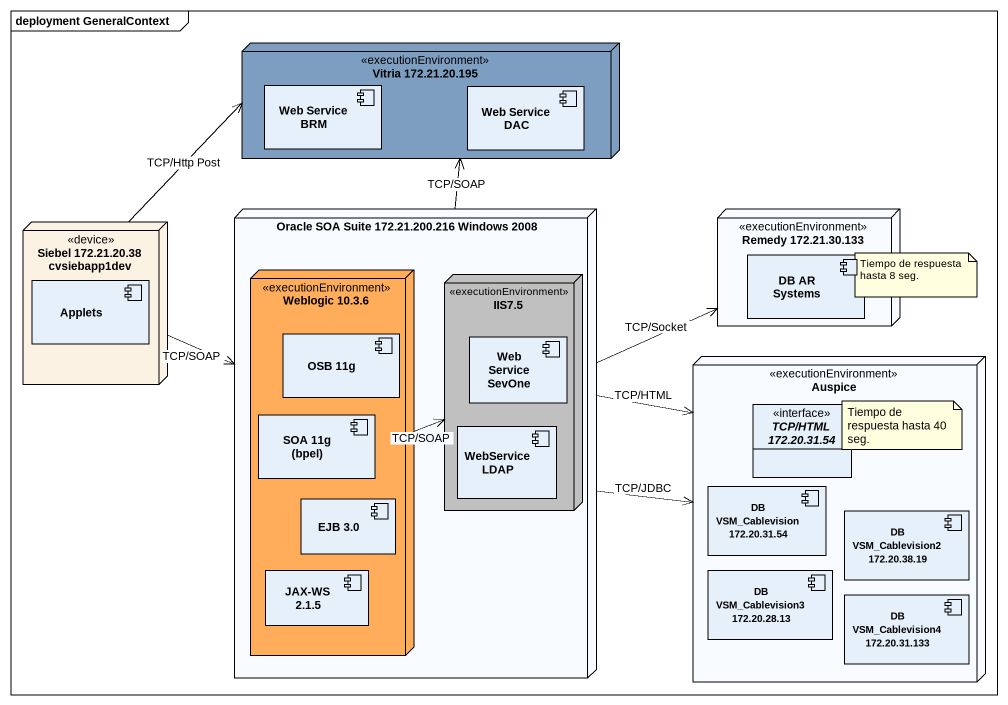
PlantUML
@startuml
mainframe deployment GeneralContext
allowmixing
hide circle
hide empty members
node "Vitria 172.21.20.195" as Vitria_172_21_20_195 <<executionEnvironment>> #7D9EC0 {
  component "Web Service BRM" as Web_Service_BRM
  component "Web Service DAC" as Web_Service_DAC
}
node "Siebel 172.21.20.38 cvsiebapp1dev" as Siebel_172_21_20_38 <<device>> #FCF2E3 {
  component Applets
}
node "Oracle SOA Suite 172.21.200.216 Windows 2008" as Oracle_SOA_Suite_172_21_200 {
  node "Weblogic 10.3.6" as Weblogic_10_3_6 <<executionEnvironment>> #FFAD5B {
    component "OSB 11g" as OSB_11g
    component "SOA 11g (bpel)" as SOA_11g_bpel
    component "EJB 3.0" as EJB_3_0
    component "JAX-WS 2.1.5" as JAX_WS_2_1_5
  }
  node "IIS7.5" as IIS7_5 <<executionEnvironment>> #C0C0C0 {
    component "Web Service SevOne" as Web_Service_SevOne
    component "WebService LDAP" as WebService_LDAP
  }
}
node "Remedy 172.21.30.133" as Remedy_172_21_30_133 <<executionEnvironment>> {
  component "DB AR Systems" as DB_AR_Systems
}
node Auspice <<executionEnvironment>> {
  interface "TCP/HTML 172.20.31.54" as TCP_HTML_172_20_31_54 <<interface>>
  component "DB VSM_Cablevision 172.20.31.54" as DB_VSM_Cablevision_172_20
  component "DB VSM_Cablevision2 172.20.38.19" as DB_VSM_Cablevision2_172_20
  component "DB VSM_Cablevision3 172.20.28.13" as DB_VSM_Cablevision3_172_20
  component "DB VSM_Cablevision4 172.20.31.133" as DB_VSM_Cablevision4_172_20
}
Siebel_172_21_20_38 -up-> Vitria_172_21_20_195 : TCP/Http Post
Siebel_172_21_20_38 -right-> Oracle_SOA_Suite_172_21_200 : TCP/SOAP
Oracle_SOA_Suite_172_21_200 -up-> Vitria_172_21_20_195 : TCP/SOAP
Oracle_SOA_Suite_172_21_200 -right-> Remedy_172_21_30_133 : TCP/Socket
Oracle_SOA_Suite_172_21_200 -right-> Auspice : TCP/HTML
Oracle_SOA_Suite_172_21_200 -right-> Auspice : TCP/JDBC
Weblogic_10_3_6 -right-> IIS7_5 : TCP/SOAP
note as N1
  Tiempo de respuesta hasta 8 seg.
end note
note as N2
  Tiempo de respuesta hasta 40 seg.
end note
@enduml
